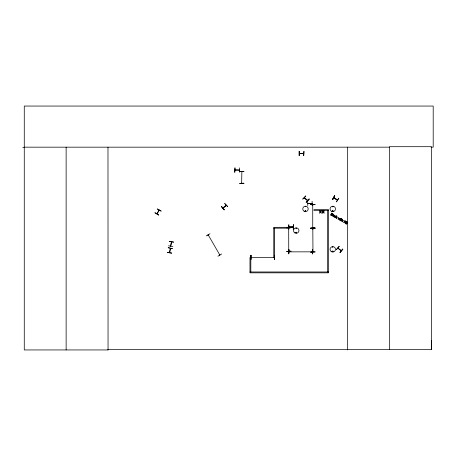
<?xml version="1.0" encoding="UTF-8"?>
<svg xmlns="http://www.w3.org/2000/svg" width="456" height="456" viewBox="0 0 456 456"><rect width="100%" height="100%" fill="white"/><g stroke="black" fill="none" stroke-linecap="round" stroke-linejoin="round"><path stroke-width="0.68" d="M431.068 147.168L433.2 147.168L433.2 106.054L24.271 106.054L24.271 349.946L108.049 349.946L107.992 349.467L431.382 349.467L431.444 340.649M307.475 200.554L304.351 197.79M304.768 197.893L304.454 197.625L307.675 200.469M307.64 200.418L307.412 200.173M334.202 197.921L333.803 197.665M337.56 199.859L337.132 199.813M169.495 252.584L170.424 248.423M288.756 227.875L288.956 228.268M288.756 251.21L288.756 250.726L288.933 251.193M312.685 227.555L312.719 227.892M312.822 229.06L312.993 228.587M312.776 251.473L312.822 251.911M312.822 228.576L312.97 251.911M296.012 228.239L296.411 228.467L296.189 228.091M295.836 232.492C296.679 234.139 296.656 231.067 295.864 232.702M305.241 206.648L305.708 206.585L305.269 206.705M305.058 210.946C306.153 209.669 305.708 212.205 305.098 211.048M332.356 210.946C333.45 209.669 333.005 212.205 332.401 211.048M332.492 210.871C333.017 211.932 333.137 210.125 332.555 210.814M332.561 247.078C333.467 246.451 332.356 247.91 332.72 246.873M332.356 251.381C333.45 249.973 333.005 252.903 332.401 251.279M332.492 251.302C332.983 252.373 333.188 250.561 332.555 251.25M341.362 250.686L338.004 248.047M168.532 245.801L172.818 246.588M169.261 241.503L173.593 242.011M170.783 246.12L171.484 241.868L170.607 246.154M170.396 248.315L169.672 252.578M171.701 253.211L167.409 252.464M288.927 228.302L288.933 227.886M312.987 229.003L312.993 228.667M241.868 171.804L241.64 183.244L241.868 183.055M156.858 213.693L159.235 210.108L157.006 213.87M208.215 234.88L208.284 235.33L208.039 234.914M219.615 254.665L219.838 255.041M222.83 208.01L223.258 207.902M295.99 232.531C297.027 231.813 295.944 233.671 296.035 232.389M332.988 206.705C332.031 207.201 333.171 205.821 332.886 206.836M312.987 251.849L312.97 251.473M239.303 170.173L235.085 169.963M251.495 257.509L251.011 257.515M308.245 203.587L307.76 203.439M299.341 153.37L299.769 153.353M303.274 153.535L303.61 153.569M288.91 226.928L289.395 226.928M292.786 226.928L293.271 226.928M332.658 199.631L334.624 195.738L332.629 199.62M332.464 199.523L334.641 195.749M332.606 199.603L334.784 195.829M337.372 200.11L337.514 199.813M336.437 201.814L338.819 198.16L336.431 201.814M155.046 212.661L158.739 214.975M222.887 207.936L226.182 205.36M339.167 246.343L336.34 249.666L339.19 246.36M342.832 249.17L339.982 252.476L342.821 249.158M340.005 252.493L342.667 249.039M234.994 170.008L239.303 169.98M251.404 257.532L251.034 257.332L274.33 257.537L273.948 257.321M273.902 257.366L274.25 257.338M289.013 251.86L312.286 251.837M289.001 227.122L293.282 227.077L289.001 227.099M305.737 195.977L302.727 199.135L305.782 196.017M306.198 202.173L309.242 199.044L306.193 202.162M306.215 202.185L309.105 198.924M224.74 203.564L227.766 206.71L224.762 203.547M226.085 205.183L225.891 205.553M223.012 208.084L226.187 205.297M222.95 208.175L226.261 205.297M312.89 205.052L312.884 204.658M312.719 227.521L312.736 227.903L312.736 204.613L312.736 205.052M333.057 211.225L332.498 211.225M206.209 235.951L209.988 233.774M208.221 235.262L208.192 234.874L219.815 255.007M221.656 253.981L217.922 256.238M333.872 197.704L337.52 199.836M311.659 203.382L312.121 203.41M312.029 203.587L307.737 203.61M289.395 251.86L289.041 251.689L289.423 251.672M299.432 153.347L303.61 153.324M239.366 172.237L239.4 167.876M312.103 201.307L312.195 205.667M312.075 203.41L307.76 203.593M307.806 203.593L312.121 203.61M310.633 204.567L314.988 204.573M307.777 205.696L307.686 201.335M286.653 227.647L291.013 227.641M286.653 227.829L291.013 227.8M310.633 228.023L314.988 227.966M310.713 228.348L315.073 228.342M310.713 228.53L315.073 228.502M288.984 249.586L288.768 253.946L288.956 249.586M312.32 249.586L312.406 253.941M274.33 255.257L274.58 259.612L274.358 255.257M251.49 257.361L251.102 257.56M251.056 257.515L251.45 257.509M243.926 171.553L239.565 171.473L243.926 171.462M22.8 147.339L24.271 147.334M24.271 147.168L389.527 147.168M299.102 151.267L299.119 155.627M299.33 153.524L303.713 153.524L299.404 153.535M303.702 155.627L303.941 151.267L303.713 155.627M328.514 210.472L313.979 210.472L313.979 209.623L328.508 209.623L328.514 272.83L249.979 272.83L249.979 257.458L250.823 257.458L250.823 271.981M288.91 224.819L288.847 229.18M288.893 227.122L293.282 227.122M289.965 227.191L292.085 227.191M273.76 228.171L288.283 228.171L288.283 227.322L273.76 227.322L273.76 257.224L274.603 257.224L274.603 228.171M249.979 271.981L328.514 271.981M305.554 210.661C304.545 211.293 306.244 211.145 305.662 210.763M208.244 235.29L208.067 235M219.667 255.075L219.484 254.739M169.267 241.475L173.565 242.17M167.432 252.305L171.73 253.034M337.383 199.984L333.672 197.847L337.446 200.076M341.168 250.789L337.828 248.206M161.145 211.014L157.309 208.939L161.065 211.151M154.932 212.849L158.654 215.112M288.745 251.148L288.688 224.819M304.255 197.739L307.555 200.623M221.405 206.465L224.266 209.754M296.161 228.382L296.058 228.405M312.542 249.586L312.565 253.941M250.931 255.257L250.96 259.618M431.382 349.467L431.382 146.695L389.527 146.695L389.527 349.467M347.666 147.168L347.666 349.946M327.664 210.472L327.664 271.981M299.284 151.267L299.284 155.627M293.328 224.819L293.328 229.18M107.986 147.168L108.049 349.946M66.131 147.168L66.131 349.946M331.398 213.653C332.8 214.588 331.364 216.315 330.366 214.73C333.085 215.694 330.435 214.349 331.449 213.14A0.735 0.735 0 0 1 331.865 213.1C333.319 214.257 332.122 213.288 331.398 213.653M334.601 215.528L333.912 216.931L332.891 216.127A0.593 0.593 0 0 1 332.971 215.808L334.225 215.802L333.684 214.85L334.601 215.528M346.566 222.408C347.968 223.343 346.531 225.076 345.534 223.486C348.253 224.449 345.602 223.104 346.617 221.895A0.735 0.735 0 0 1 347.033 221.855C348.492 223.024 347.29 222.038 346.566 222.408M344.975 221.029L345.163 223.429L346.315 221.434L345.152 222.87L345.266 220.829L344.89 220.613L343.738 222.602L344.975 221.029M334.442 216.703L334.425 216.874A0.667 0.667 0 0 0 334.584 217.301C336.442 218.669 333.211 215.329 336.118 216.321L335.12 215.859L334.442 216.703M332.088 215.563C332.908 216.891 332.167 215.357 332.92 214.645L333.501 214.702L333.034 213.858L332.088 215.563M340.598 220.476C341.441 221.798 340.603 220.276 341.424 219.553L342.006 219.615L341.538 218.772L340.598 220.476M312.782 228.621L312.822 229.015L312.805 228.638M343.191 220.544L342.507 221.895L342.718 220.288L342.228 220.242L341.333 221.217L342.536 219.131L342.348 220.031L343.191 220.544M168.213 247.711L172.465 248.674L168.207 247.733M339.253 218.481L339.184 219.974L340.427 218.698L339.258 219.57L339.355 218.082L338.329 219.034L338.472 217.569L337.993 219.29L339.253 218.481M333.239 215.945L333.621 216.44L334.111 216.001L333.239 215.945M336.733 215.785L335.53 217.865L336.294 217.347L336.767 218.584L336.574 217.307L337.548 217.039L336.277 217.147L336.733 215.785M340.655 218.834L339.794 220.328L340.045 220.47L340.906 218.977L340.655 218.834M340.934 218.31L341.071 218.737L340.934 218.31M321.047 210.883L320.488 211.783L319.588 210.883L320.294 212.029L319.565 213.18L320.465 212.262L321.377 213.18L320.659 212.017L321.377 210.883L321.047 210.883M323.874 210.883L323.315 211.783L322.415 210.883L323.127 212.029L322.392 213.18L323.293 212.262L324.205 213.18L323.486 212.017L324.205 210.883L323.874 210.883M221.451 206.425L224.13 209.874L221.451 206.425M234.977 167.905L234.783 172.265L234.977 167.905M314.988 204.379L310.633 204.63L314.988 204.356M314.988 227.937L310.633 228.205L314.988 227.937M291.013 251.193L286.659 251.467L291.013 251.193M315.073 251.894L310.718 252.168L315.073 251.894M250.994 255.257L250.777 259.618L250.994 255.257M243.926 183.278L239.571 183.38L243.926 183.249M293.51 224.819L293.271 229.18L293.51 224.819M331.421 251.695A2.719 2.719 0 0 0 335.496 249.341A2.719 2.719 0 0 0 331.421 246.987A2.719 2.719 0 0 0 331.421 251.695M331.421 211.265A2.719 2.719 0 0 0 335.496 208.911A2.719 2.719 0 0 0 331.421 206.557A2.719 2.719 0 0 0 331.421 211.265M304.123 211.259A2.713 2.713 0 0 0 308.193 208.911A2.713 2.713 0 0 0 304.123 206.557A2.713 2.713 0 0 0 304.123 211.259M294.884 232.919A2.725 2.725 0 0 0 298.965 230.559A2.725 2.725 0 0 0 294.884 228.205A2.725 2.725 0 0 0 294.884 232.919"/></g></svg>
